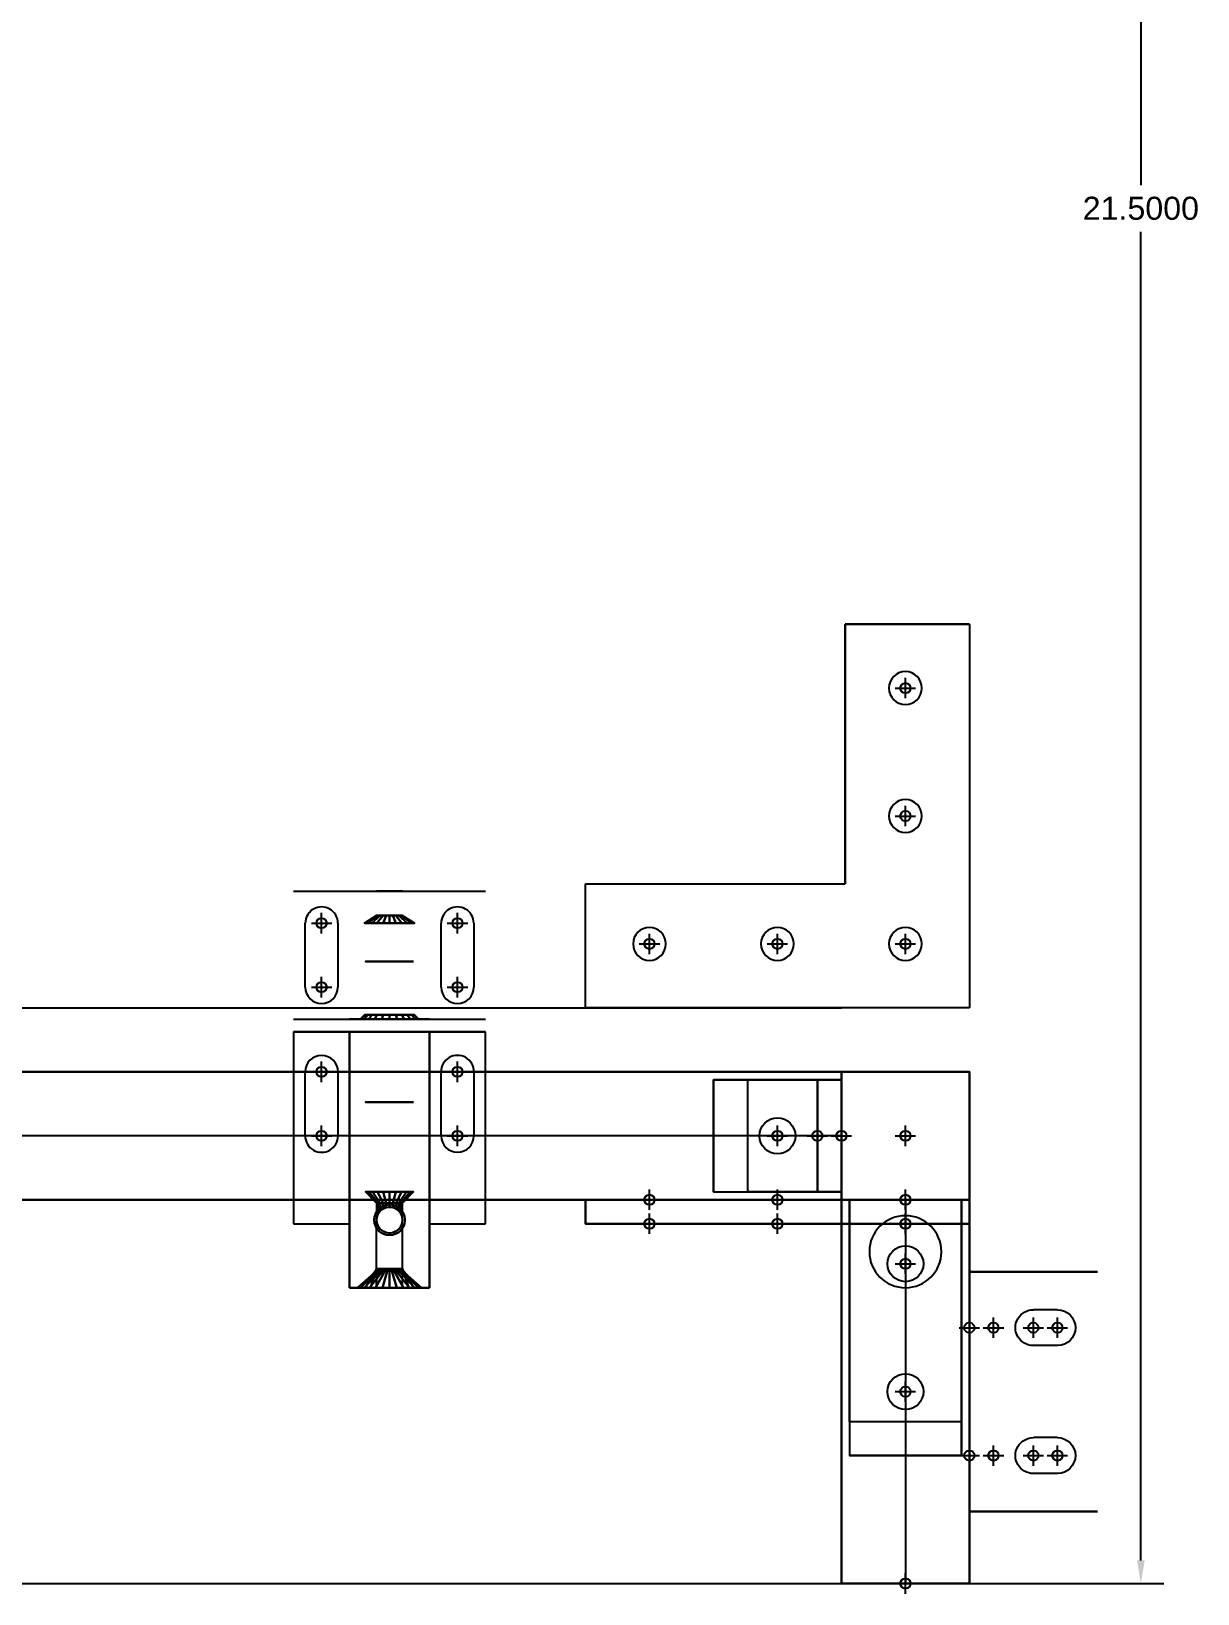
# Model space of a CAD drawing. Header units: inches. Extents: x 5.9 to 46.6, y -14.1 to 10.4.
# Drawn here: x 15.53 to 24.65, y -14.02 to -1.81 of the extents above; entities that cross this region are included whole.
import ezdxf

# ---------------------------------------------------------------- set-up
doc = ezdxf.new("R2010")
doc.units = ezdxf.units.IN
doc.header["$MEASUREMENT"] = 0
doc.header["$PDMODE"] = 34
doc.header["$PDSIZE"] = 0.08
for name, color, linetype in [('AQME Holes', 7, 'Continuous'), ('AQME Points', 7, 'Continuous'), ('AQME TSlots', 7, 'Continuous')]:
    doc.layers.add(name, color=color, linetype=linetype)
doc.styles.get("Standard").update_dxf_attribs({"font": 'ARIAL.TTF'})
doc.dimstyles.get("Standard").update_dxf_attribs({"dimtxt": 0.18, "dimasz": 0.18, "dimexe": 0.18, "dimexo": 0.0625, "dimgap": 0.09, "dimtad": 0, "dimtih": 1, "dimtoh": 1, "dimdec": 4, "dimzin": 0, "dimdsep": 46, "dimtxsty": 'Standard', "dimcen": 0.09, "dimadec": 0, "dimazin": 0, "dimtfac": 1, "dimtdec": 4, "dimtofl": 0, "dimtmove": 0, "dimatfit": 3, "dimfxl": 1, "dimtolj": 1, "dimtzin": 0, "dimarcsym": 0})

# ---------------------------------------------------------------- blocks, each defined once
blk = doc.blocks.new('AQME_1010_20120316145001', base_point=(0.5, 0.5))
for points in [[(0, 0), (1, 0), (1, 1), (0, 1)], [(1, 1), (0, 1), (0, 1, 12), (1, 1, 12)], [(0, 1), (0, 0), (0, 0, 12), (0, 1, 12)], [(0, 0, 12), (1, 0, 12), (1, 1, 12), (0, 1, 12)], [(1, 0), (1, 1), (1, 1, 12), (1, 0, 12)], [(0, 0), (1, 0), (1, 0, 12), (0, 0, 12)]]:
    blk.add_3dface(points)
at = {"layer": 'AQME Points', "color": 3}
blk.add_point((0.5, 0.5), dxfattribs=at)
at = {"layer": 'AQME Points', "color": 2}
blk.add_point((0.5, 0.5, 12), dxfattribs=at)
at = {"layer": 'AQME TSlots', "color": 1}
for p, q in [((0.5, 1), (0.5, 1, 12)), ((0, 0.5), (0, 0.5, 12)), ((1, 0.5), (1, 0.5, 12)), ((0.5, 0), (0.5, 0, 12))]:
    blk.add_line(p, q, dxfattribs=at)
blk = doc.blocks.new('AQME_4132_20120316152119')
at = {"color": 1}
blk.add_circle((0, 0.5), 0.1405, dxfattribs=at)
at = {"color": 1, "extrusion": (0, 1, 0)}
blk.add_circle((0, 0.5), 0.1405, dxfattribs=at)
at = {"color": 3}
for p in [(0, 0.5), (0, 0)]:
    blk.add_point(p, dxfattribs=at)
at = {"color": 2}
blk.add_point((0, 0.5, 0.188), dxfattribs=at)
at = {"color": 2, "extrusion": (0, 1, 0)}
blk.add_point((0, 0.188, 0.5), dxfattribs=at)
at = {"color": 3, "extrusion": (0, 1, 0)}
blk.add_point((0, 0, 0.5), dxfattribs=at)
for points in [[(0.4375, 0), (0.4375, 1), (-0.4375, 1), (-0.4375, 0)], [(0.4375, 1), (-0.4375, 1), (-0.4375, 1, 0.188), (0.4375, 1, 0.188)], [(0.4375, 0.188, 1), (0.4375, 1, 0.188), (-0.4375, 1, 0.188), (-0.4375, 0.188, 1)], [(0.4375, 0.188, 0.188), (0.4375, 0.734, 0.188), (-0.4375, 0.734, 0.188), (-0.4375, 0.188, 0.188)], [(0.4375, 0.188, 0.734), (0.4375, 0.734, 0.188), (-0.4375, 0.734, 0.188), (-0.4375, 0.188, 0.734)], [(0.4375, 0.188, 0.188), (-0.4375, 0.188, 0.188), (-0.4375, 0.188, 0.734), (0.4375, 0.188, 0.734)], [(-0.4375, 0, 1), (0.4375, 0, 1), (0.4375, 0.188, 1), (-0.4375, 0.188, 1)]]:
    blk.add_3dface(points)
for points, invisible_edges in [([(-0.4375, 1), (-0.4375, 0), (-0.4375, 0.188, 0.188), (-0.4375, 1, 0.188)], 6), ([(-0.4375, 0.188, 1), (-0.4375, 0.188, 0.734), (-0.4375, 0.734, 0.188), (-0.4375, 1, 0.188)], 5), ([(0.4375, 0), (0.4375, 1), (0.4375, 1, 0.188), (0.4375, 0.188, 0.188)], 12), ([(0.4375, 0.188, 1), (0.4375, 0.188, 0.734), (0.4375, 0.734, 0.188), (0.4375, 1, 0.188)], 5), ([(-0.4375, 0.188, 0.188), (-0.4375, 0), (-0.4375, 0, 1), (-0.4375, 0.188, 1)], 9), ([(0.4375, 0, 1), (0.4375, 0), (0.4375, 0.188, 0.188), (0.4375, 0.188, 1)], 6), ([(0.4375, 0), (-0.4375, 0), (-0.4375, 0, 1), (0.4375, 0, 1)], 8)]:
    blk.add_3dface(points, dxfattribs=dict(invisible_edges=invisible_edges))
blk = doc.blocks.new('AQME_4118_20120316152203')
at = {"color": 1}
for centre in [(0, 0), (1, 0), (2, 0)]:
    blk.add_circle(centre, 0.1285, dxfattribs=at)
at = {"color": 3}
for p in [(0, 0), (1, 0), (2, 0)]:
    blk.add_point(p, dxfattribs=at)
at = {"color": 2}
for p in [(0, 0, 0.1875), (1, 0, 0.1875), (2, 0, 0.1875)]:
    blk.add_point(p, dxfattribs=at)
for points in [[(2.5, 0.4375), (-0.5, 0.4375), (-0.5, 0.4375, 0.188), (2.5, 0.4375, 0.188)], [(-0.5, 0.4375), (-0.5, -0.4375), (-0.5, -0.4375, 0.188), (-0.5, 0.4375, 0.188)], [(2.5, -0.4375), (2.5, 0.4375), (2.5, 0.4375, 0.188), (2.5, -0.4375, 0.188)], [(-0.5, -0.4375), (2.5, -0.4375), (2.5, -0.4375, 0.188), (-0.5, -0.4375, 0.188)]]:
    blk.add_3dface(points)
at = {"invisible_edges": 14}
for points in [[(-0.5, 0.4375), (2.5, 0.4375), (1, -0.0005)], [(2.5, 0.4375, 0.188), (-0.5, 0.4375, 0.188), (1, -0.0005, 0.188)], [(-0.5, -0.4375), (-0.5, 0.4375), (1, -0.0005)], [(-0.5, 0.4375, 0.188), (-0.5, -0.4375, 0.188), (1, -0.0005, 0.188)], [(2.5, 0.4375), (2.5, -0.4375), (1, -0.0005)], [(2.5, -0.4375, 0.188), (2.5, 0.4375, 0.188), (1, -0.0005, 0.188)], [(2.5, -0.4375), (-0.5, -0.4375), (1, -0.0005)], [(-0.5, -0.4375, 0.188), (2.5, -0.4375, 0.188), (1, -0.0005, 0.188)]]:
    blk.add_3dface(points, dxfattribs=at)
blk = doc.blocks.new('AQME_4081_20120316160741')
for p, q in [((-0.5, 2.5), (-0.5, -0.5)), ((-0.5, 2.5), (0.47, 2.5)), ((0.47, 2.5), (0.47, 0.47)), ((2.5, 0.47), (0.47, 0.47)), ((2.5, -0.5), (2.5, 0.47)), ((-0.5, -0.5), (2.5, -0.5))]:
    blk.add_line(p, q)
at = {"color": 1}
for centre in [(0, 2), (0, 1), (0, 0), (1, 0), (2, 0)]:
    blk.add_circle(centre, 0.1285, dxfattribs=at)
at = {"color": 3}
for p in [(0, 2), (0, 1), (0, 0), (1, 0), (2, 0)]:
    blk.add_point(p, dxfattribs=at)
at = {"color": 2}
for p in [(0, 2, 0.188), (0, 1, 0.188), (0, 0, 0.188), (1, 0, 0.188), (2, 0, 0.188)]:
    blk.add_point(p, dxfattribs=at)
at = {"invisible_edges": 8}
for points in [[(0.47, 0.47), (0.47, 2.5), (-0.5, 2.5), (-0.5, -0.5)], [(0.47, 0.47, 0.188), (0.47, 2.5, 0.188), (-0.5, 2.5, 0.188), (-0.5, -0.5, 0.188)], [(-0.5, -0.5), (2.5, -0.5), (2.5, 0.47), (0.47, 0.47)], [(-0.5, -0.5, 0.188), (2.5, -0.5, 0.188), (2.5, 0.47, 0.188), (0.47, 0.47, 0.188)]]:
    blk.add_3dface(points, dxfattribs=at)
blk = doc.blocks.new('AQME_2053_20120316162508')
for p, q in [((0.812, 1.281), (-0.688, 1.281)), ((-0.688, 1.281, 0.187), (-0.688, 0.844, 0.187)), ((-0.688, 0.219, 0.187), (-0.688, -0.219, 0.187)), ((-0.688, -0.219), (0.812, -0.219))]:
    blk.add_line(p, q)
at = {"extrusion": (-1, 0, 0)}
for p, q in [((0.812, 1.281, 0.187), (0.812, 0.844, 0.187)), ((0.912, 1.281, 0.187), (0.912, 0.843, 0.187)), ((0.912, 1.281), (0.912, -0.219)), ((0.912, 1.281, 0.187), (0.912, 1.281)), ((0.912, 0.843, 0.313), (0.912, 0.843, 0.187)), ((0.812, 0.219, 0.187), (0.812, -0.219, 0.187)), ((0.912, 0.219, 0.313), (0.912, 0.219, 0.187)), ((0.912, 0.219, 0.187), (0.912, -0.219, 0.187)), ((0.912, -0.219, 0.187), (0.912, -0.219))]:
    blk.add_line(p, q, dxfattribs=at)
at = {"color": 1}
for p, q in [((0, 1.191), (0.5, 1.191)), ((1.162, 1.19), (1.662, 1.19)), ((0.5, 0.934), (0, 0.934)), ((1.662, 0.935), (1.162, 0.935)), ((-1.188, 0.632, 0.608), (-0.658, 0.632, 0.608)), ((-1.188, 0.429, 0.608), (-0.658, 0.429, 0.608)), ((0.5, 0.129), (0, 0.129)), ((1.162, 0.128), (1.662, 0.128)), ((0.5, -0.128), (0, -0.128)), ((1.662, -0.127), (1.162, -0.127))]:
    blk.add_line(p, q, dxfattribs=at)
at = {"color": 1, "extrusion": (-1, 0, 0)}
for p, q in [((-1.188, 0.632, 0.608), (-1.188, 0.632, 0.541)), ((-1.188, 0.429, 0.608), (-1.188, 0.429, 0.541))]:
    blk.add_line(p, q, dxfattribs=at)
for centre, radius in [((-0.658, 0.531, 0.745), 0.12), ((-0.658, 0.531, 0.608), 0.102)]:
    blk.add_circle(centre, radius)
for centre, radius in [((-0.531, 0.313, -0.262), 0.188), ((-0.531, 0.313, -1.662), 0.195), ((-0.531, 0.313, -1.912), 0.101)]:
    blk.add_circle(centre, radius, dxfattribs=at)
at = {"extrusion": (-1, 0, 0)}
blk.add_circle((-0.531, 0.313, -1.362), 0.188, dxfattribs=at)
at = {"color": 1}
for centre, radius, start, end in [((0, 1.062), 0.1285, 89.99999999999962, 270), ((0.5, 1.062), 0.1285, 270, 89.99999999999962), ((1.162, 1.062), 0.1275, 90.0000000000002, 269.9999999999994), ((1.662, 1.062), 0.1275, 269.9999999999994, 90.0000000000002), ((0, 0), 0.1285, 90.0000000000002, 270), ((0.5, 0), 0.1285, 270, 90.0000000000002), ((1.162, 0), 0.1275, 90.0000000000002, 269.9999999999994), ((1.662, 0), 0.1275, 269.9999999999994, 90.0000000000002)]:
    blk.add_arc(centre, radius, start, end, dxfattribs=at)
at = {"extrusion": (-1, 0, 0)}
for centre, radius, start in [((-0.531, 0.313, -0.812), 0.3125, 0), ((-0.531, 0.313, -0.912), 0.312, 359.9999999999997)]:
    blk.add_arc(centre, radius, start, 179.9999999999998, dxfattribs=at)
at = {"color": 1, "extrusion": (-1, 0, 0)}
blk.add_arc((-0.531, 0.313, 1.039), 0.1015, 179.9999999999998, 0, dxfattribs=at)
at = {"color": 2}
for p in [(0, 1.062, 0.187), (0.5, 1.062, 0.187), (1.162, 1.062, 0.187), (1.662, 1.062, 0.187), (0, 0, 0.187), (0.5, 0, 0.187), (1.162, 0, 0.187), (1.662, 0, 0.187)]:
    blk.add_point(p, dxfattribs=at)
at = {"color": 3}
for p in [(0, 1.062), (0.5, 1.062), (1.162, 1.062), (1.662, 1.062), (0, 0), (0.5, 0), (1.162, 0), (1.662, 0)]:
    blk.add_point(p, dxfattribs=at)
for points, invisible_edges in [([(-0.688, -0.219), (0.812, -0.219), (0.812, 1.281), (-0.688, 1.281)], 8), ([(0.812, 1.281, 0.187), (0.812, 1.281), (0.812, -0.219), (0.812, -0.219, 0.187)], 8), ([(0.912, 1.281, 0.187), (0.912, 1.281), (0.912, -0.219), (0.912, -0.219, 0.187)], 8), ([(1.912, 1.281, 0.187), (1.912, 1.281), (1.912, -0.219), (1.912, -0.219, 0.187)], 8), ([(-0.688, 0.219), (-1.188, 0.219), (-1.188, 0.844), (-0.688, 0.844)], 8), ([(-0.688, 0.844), (-1.188, 0.844), (-1.188, 0.844, 0.313), (-0.688, 0.844, 0.313)], 8), ([(-1.188, 0.844, 0.313), (-1.188, 0.833, 0.393), (-1.188, 0.791, 0.313), (-1.188, 0.844, 0.313)], 6), ([(-1.188, 0.844, 0.313), (-1.188, 0.844), (-1.188, 0.219), (-1.188, 0.219, 0.313)], 8), ([(-1.188, 0.833, 0.393), (-1.188, 0.802, 0.469), (-1.188, 0.739, 0.313), (-1.188, 0.791, 0.313)], 14), ([(-1.188, 0.802, 0.469), (-1.188, 0.752, 0.533), (-1.188, 0.687, 0.313), (-1.188, 0.739, 0.313)], 14), ([(-1.188, 0.752, 0.533), (-1.188, 0.687, 0.583), (-1.188, 0.635, 0.313), (-1.188, 0.687, 0.313)], 14), ([(-0.688, 0.844, 0.187), (0.812, 0.844, 0.187), (0.812, 0.844, 0.313), (-0.688, 0.844, 0.313)], 8), ([(0.812, 0.844, 0.313), (0.812, 0.833, 0.393), (0.812, 0.791, 0.187), (0.812, 0.844, 0.187)], 6), ([(0.812, 0.833, 0.393), (0.812, 0.802, 0.469), (0.812, 0.739, 0.187), (0.812, 0.791, 0.187)], 14), ([(0.812, 0.802, 0.469), (0.812, 0.752, 0.533), (0.812, 0.687, 0.187), (0.812, 0.739, 0.187)], 14), ([(0.812, 0.752, 0.533), (0.812, 0.687, 0.583), (0.812, 0.635, 0.187), (0.812, 0.687, 0.187)], 14), ([(0.912, 0.843, 0.313), (0.912, 0.832, 0.394), (0.912, 0.791, 0.187), (0.912, 0.843, 0.187)], 14), ([(0.912, 0.832, 0.394), (0.912, 0.801, 0.469), (0.912, 0.739, 0.187), (0.912, 0.791, 0.187)], 14), ([(0.912, 0.801, 0.469), (0.912, 0.752, 0.534), (0.912, 0.687, 0.187), (0.912, 0.739, 0.187)], 14), ([(0.912, 0.752, 0.534), (0.912, 0.687, 0.583), (0.912, 0.635, 0.187), (0.912, 0.687, 0.187)], 14), ([(1.912, 0.843, 0.313), (1.912, 0.832, 0.394), (1.912, 0.791, 0.187), (1.912, 0.843, 0.187)], 14), ([(1.912, 0.832, 0.394), (1.912, 0.801, 0.469), (1.912, 0.739, 0.187), (1.912, 0.791, 0.187)], 14), ([(1.912, 0.801, 0.469), (1.912, 0.752, 0.534), (1.912, 0.687, 0.187), (1.912, 0.739, 0.187)], 14), ([(1.912, 0.752, 0.534), (1.912, 0.687, 0.583), (1.912, 0.635, 0.187), (1.912, 0.687, 0.187)], 14), ([(-1.188, 0.687, 0.583), (-1.188, 0.612, 0.614), (-1.188, 0.583, 0.313), (-1.188, 0.635, 0.313)], 14), ([(-1.188, 0.612, 0.614), (-1.188, 0.531, 0.625), (-1.188, 0.531, 0.313), (-1.188, 0.583, 0.313)], 14), ([(-0.762, 0.591, 0.745), (-0.743, 0.616, 0.745), (-0.73, 0.603, 0.745), (-0.746, 0.582, 0.745)], 10), ([(-0.743, 0.616, 1.363), (-0.658, 0.531, 1.363), (-0.658, 0.531, 1.363), (-0.762, 0.591, 1.363)], 5), ([(-0.743, 0.616, 0.745), (-0.718, 0.635, 0.745), (-0.709, 0.619, 0.745), (-0.73, 0.603, 0.745)], 10), ([(-0.718, 0.635, 1.363), (-0.658, 0.531, 1.363), (-0.658, 0.531, 1.363), (-0.743, 0.616, 1.363)], 5), ([(-0.718, 0.635, 0.745), (-0.689, 0.647, 0.745), (-0.684, 0.629, 0.745), (-0.709, 0.619, 0.745)], 10), ([(-0.689, 0.647, 1.363), (-0.658, 0.531, 1.363), (-0.658, 0.531, 1.363), (-0.718, 0.635, 1.363)], 5), ([(-0.689, 0.647, 0.745), (-0.658, 0.651, 0.745), (-0.658, 0.632, 0.745), (-0.684, 0.629, 0.745)], 10), ([(-0.658, 0.651, 1.363), (-0.658, 0.531, 1.363), (-0.658, 0.531, 1.363), (-0.689, 0.647, 1.363)], 5), ([(-0.658, 0.651, 0.745), (-0.627, 0.647, 0.745), (-0.632, 0.629, 0.745), (-0.658, 0.632, 0.745)], 10), ([(-0.627, 0.647, 1.363), (-0.658, 0.531, 1.363), (-0.658, 0.531, 1.363), (-0.658, 0.651, 1.363)], 5), ([(-0.598, 0.635, 1.363), (-0.658, 0.531, 1.363), (-0.658, 0.531, 1.363), (-0.627, 0.647, 1.363)], 5), ([(-0.573, 0.616, 1.363), (-0.658, 0.531, 1.363), (-0.658, 0.531, 1.363), (-0.598, 0.635, 1.363)], 5), ([(-0.554, 0.591, 1.363), (-0.658, 0.531, 1.363), (-0.658, 0.531, 1.363), (-0.573, 0.616, 1.363)], 5), ([(-0.627, 0.647, 0.745), (-0.598, 0.635, 0.745), (-0.607, 0.619, 0.745), (-0.632, 0.629, 0.745)], 10), ([(-0.598, 0.635, 0.745), (-0.573, 0.616, 0.745), (-0.586, 0.603, 0.745), (-0.607, 0.619, 0.745)], 10), ([(-0.573, 0.616, 0.745), (-0.554, 0.591, 0.745), (-0.57, 0.582, 0.745), (-0.586, 0.603, 0.745)], 10), ([(0.812, 0.687, 0.583), (0.812, 0.612, 0.614), (0.812, 0.583, 0.187), (0.812, 0.635, 0.187)], 14), ([(0.812, 0.612, 0.614), (0.812, 0.531, 0.625), (0.812, 0.531, 0.187), (0.812, 0.583, 0.187)], 14), ([(0.912, 0.687, 0.583), (0.912, 0.612, 0.614), (0.912, 0.583, 0.187), (0.912, 0.635, 0.187)], 14), ([(0.912, 0.612, 0.614), (0.912, 0.531, 0.625), (0.912, 0.531, 0.187), (0.912, 0.583, 0.187)], 14), ([(1.362, 0.531, 0.313), (1.362, 0.719, 0.313), (1.362, 0.712, 0.361), (1.362, 0.531, 0.313)], 5), ([(1.362, 0.531, 0.313), (1.362, 0.712, 0.264), (1.362, 0.719, 0.313), (1.362, 0.531, 0.313)], 5), ([(1.362, 0.531, 0.313), (1.362, 0.712, 0.361), (1.362, 0.693, 0.406), (1.362, 0.531, 0.313)], 5), ([(1.362, 0.531, 0.313), (1.362, 0.693, 0.219), (1.362, 0.712, 0.264), (1.362, 0.531, 0.313)], 5), ([(1.362, 0.531, 0.313), (1.362, 0.693, 0.406), (1.362, 0.664, 0.445), (1.362, 0.531, 0.313)], 5), ([(1.362, 0.531, 0.313), (1.362, 0.664, 0.18), (1.362, 0.693, 0.219), (1.362, 0.531, 0.313)], 5), ([(1.362, 0.531, 0.313), (1.362, 0.664, 0.445), (1.362, 0.625, 0.475), (1.362, 0.531, 0.313)], 5), ([(1.362, 0.531, 0.313), (1.362, 0.625, 0.15), (1.362, 0.664, 0.18), (1.362, 0.531, 0.313)], 5), ([(1.362, 0.531, 0.313), (1.362, 0.625, 0.475), (1.362, 0.58, 0.494), (1.362, 0.531, 0.313)], 5), ([(1.362, 0.531, 0.313), (1.362, 0.58, 0.131), (1.362, 0.625, 0.15), (1.362, 0.531, 0.313)], 5), ([(1.912, 0.687, 0.583), (1.912, 0.612, 0.614), (1.912, 0.583, 0.187), (1.912, 0.635, 0.187)], 14), ([(1.912, 0.612, 0.614), (1.912, 0.531, 0.625), (1.912, 0.531, 0.187), (1.912, 0.583, 0.187)], 14), ([(-1.188, 0.531, 0.625), (-1.188, 0.45, 0.614), (-1.188, 0.479, 0.313), (-1.188, 0.531, 0.313)], 14), ([(-0.778, 0.531, 0.745), (-0.774, 0.562, 0.745), (-0.756, 0.557, 0.745), (-0.76, 0.531, 0.745)], 10), ([(-0.774, 0.562, 1.363), (-0.658, 0.531, 1.363), (-0.658, 0.531, 1.363), (-0.778, 0.531, 1.363)], 5), ([(-0.774, 0.5, 0.745), (-0.778, 0.531, 0.745), (-0.76, 0.531, 0.745), (-0.756, 0.505, 0.745)], 10), ([(-0.778, 0.531, 1.363), (-0.658, 0.531, 1.363), (-0.658, 0.531, 1.363), (-0.774, 0.5, 1.363)], 5), ([(-0.774, 0.562, 0.745), (-0.762, 0.591, 0.745), (-0.746, 0.582, 0.745), (-0.756, 0.557, 0.745)], 10), ([(-0.762, 0.591, 1.363), (-0.658, 0.531, 1.363), (-0.658, 0.531, 1.363), (-0.774, 0.562, 1.363)], 5), ([(-0.774, 0.5, 1.363), (-0.658, 0.531, 1.363), (-0.658, 0.531, 1.363), (-0.762, 0.471, 1.363)], 5), ([(-0.762, 0.471, 0.745), (-0.774, 0.5, 0.745), (-0.756, 0.505, 0.745), (-0.746, 0.48, 0.745)], 10), ([(-0.762, 0.471, 1.363), (-0.658, 0.531, 1.363), (-0.658, 0.531, 1.363), (-0.743, 0.446, 1.363)], 5), ([(-0.743, 0.446, 1.363), (-0.658, 0.531, 1.363), (-0.658, 0.531, 1.363), (-0.718, 0.427, 1.363)], 5), ([(-0.718, 0.427, 1.363), (-0.658, 0.531, 1.363), (-0.658, 0.531, 1.363), (-0.689, 0.415, 1.363)], 5), ([(-0.689, 0.415, 1.363), (-0.658, 0.531, 1.363), (-0.658, 0.531, 1.363), (-0.658, 0.411, 1.363)], 5), ([(-0.542, 0.562, 1.363), (-0.658, 0.531, 1.363), (-0.658, 0.531, 1.363), (-0.554, 0.591, 1.363)], 5), ([(-0.538, 0.531, 1.363), (-0.658, 0.531, 1.363), (-0.658, 0.531, 1.363), (-0.542, 0.562, 1.363)], 5), ([(-0.658, 0.411, 1.363), (-0.658, 0.531, 1.363), (-0.658, 0.531, 1.363), (-0.627, 0.415, 1.363)], 5), ([(-0.627, 0.415, 1.363), (-0.658, 0.531, 1.363), (-0.658, 0.531, 1.363), (-0.598, 0.427, 1.363)], 5), ([(-0.598, 0.427, 1.363), (-0.658, 0.531, 1.363), (-0.658, 0.531, 1.363), (-0.573, 0.446, 1.363)], 5), ([(-0.573, 0.446, 1.363), (-0.658, 0.531, 1.363), (-0.658, 0.531, 1.363), (-0.554, 0.471, 1.363)], 5), ([(-0.554, 0.471, 1.363), (-0.658, 0.531, 1.363), (-0.658, 0.531, 1.363), (-0.542, 0.5, 1.363)], 5), ([(-0.542, 0.5, 1.363), (-0.658, 0.531, 1.363), (-0.658, 0.531, 1.363), (-0.538, 0.531, 1.363)], 5), ([(-0.554, 0.591, 0.745), (-0.542, 0.562, 0.745), (-0.56, 0.557, 0.745), (-0.57, 0.582, 0.745)], 10), ([(-0.542, 0.5, 0.745), (-0.554, 0.471, 0.745), (-0.57, 0.48, 0.745), (-0.56, 0.505, 0.745)], 10), ([(-0.542, 0.562, 0.745), (-0.538, 0.531, 0.745), (-0.557, 0.531, 0.745), (-0.56, 0.557, 0.745)], 10), ([(-0.538, 0.531, 0.745), (-0.542, 0.5, 0.745), (-0.56, 0.505, 0.745), (-0.557, 0.531, 0.745)], 10), ([(0.812, 0.531, 0.625), (0.812, 0.45, 0.614), (0.812, 0.479, 0.187), (0.812, 0.531, 0.187)], 14), ([(0.912, 0.531, 0.625), (0.912, 0.45, 0.614), (0.912, 0.479, 0.187), (0.912, 0.531, 0.187)], 14), ([(1.362, 0.531, 0.313), (1.362, 0.58, 0.494), (1.362, 0.531, 0.5), (1.362, 0.531, 0.313)], 5), ([(1.362, 0.531, 0.313), (1.362, 0.531, 0.125), (1.362, 0.58, 0.131), (1.362, 0.531, 0.313)], 5), ([(1.362, 0.531, 0.313), (1.362, 0.531, 0.5), (1.362, 0.482, 0.494), (1.362, 0.531, 0.313)], 5), ([(1.362, 0.531, 0.313), (1.362, 0.482, 0.494), (1.362, 0.437, 0.475), (1.362, 0.531, 0.313)], 5), ([(1.362, 0.531, 0.313), (1.362, 0.437, 0.475), (1.362, 0.398, 0.445), (1.362, 0.531, 0.313)], 5), ([(1.362, 0.531, 0.313), (1.362, 0.398, 0.445), (1.362, 0.369, 0.406), (1.362, 0.531, 0.313)], 5), ([(1.362, 0.531, 0.313), (1.362, 0.369, 0.406), (1.362, 0.35, 0.361), (1.362, 0.531, 0.313)], 5), ([(1.362, 0.531, 0.313), (1.362, 0.35, 0.361), (1.362, 0.344, 0.313), (1.362, 0.531, 0.313)], 5), ([(1.362, 0.531, 0.313), (1.362, 0.344, 0.313), (1.362, 0.35, 0.264), (1.362, 0.531, 0.313)], 5), ([(1.362, 0.531, 0.313), (1.362, 0.35, 0.264), (1.362, 0.369, 0.219), (1.362, 0.531, 0.313)], 5), ([(1.362, 0.531, 0.313), (1.362, 0.369, 0.219), (1.362, 0.398, 0.18), (1.362, 0.531, 0.313)], 5), ([(1.362, 0.531, 0.313), (1.362, 0.398, 0.18), (1.362, 0.437, 0.15), (1.362, 0.531, 0.313)], 5), ([(1.362, 0.531, 0.313), (1.362, 0.437, 0.15), (1.362, 0.482, 0.131), (1.362, 0.531, 0.313)], 5), ([(1.362, 0.531, 0.313), (1.362, 0.482, 0.131), (1.362, 0.531, 0.125), (1.362, 0.531, 0.313)], 5), ([(1.912, 0.531, 0.625), (1.912, 0.45, 0.614), (1.912, 0.479, 0.187), (1.912, 0.531, 0.187)], 14), ([(-1.188, 0.45, 0.614), (-1.188, 0.375, 0.583), (-1.188, 0.427, 0.313), (-1.188, 0.479, 0.313)], 14), ([(-1.188, 0.375, 0.583), (-1.188, 0.31, 0.533), (-1.188, 0.375, 0.313), (-1.188, 0.427, 0.313)], 14), ([(-1.188, 0.31, 0.533), (-1.188, 0.26, 0.469), (-1.188, 0.323, 0.313), (-1.188, 0.375, 0.313)], 14), ([(-0.743, 0.446, 0.745), (-0.762, 0.471, 0.745), (-0.746, 0.48, 0.745), (-0.73, 0.459, 0.745)], 10), ([(-0.718, 0.427, 0.745), (-0.743, 0.446, 0.745), (-0.73, 0.459, 0.745), (-0.709, 0.443, 0.745)], 10), ([(-0.689, 0.415, 0.745), (-0.718, 0.427, 0.745), (-0.709, 0.443, 0.745), (-0.684, 0.433, 0.745)], 10), ([(-0.658, 0.411, 0.745), (-0.689, 0.415, 0.745), (-0.684, 0.433, 0.745), (-0.658, 0.429, 0.745)], 10), ([(-0.627, 0.415, 0.745), (-0.658, 0.411, 0.745), (-0.658, 0.429, 0.745), (-0.632, 0.433, 0.745)], 10), ([(-0.598, 0.427, 0.745), (-0.627, 0.415, 0.745), (-0.632, 0.433, 0.745), (-0.607, 0.443, 0.745)], 10), ([(-0.573, 0.446, 0.745), (-0.598, 0.427, 0.745), (-0.607, 0.443, 0.745), (-0.586, 0.459, 0.745)], 10), ([(-0.554, 0.471, 0.745), (-0.573, 0.446, 0.745), (-0.586, 0.459, 0.745), (-0.57, 0.48, 0.745)], 10), ([(0.812, 0.45, 0.614), (0.812, 0.375, 0.583), (0.812, 0.427, 0.187), (0.812, 0.479, 0.187)], 14), ([(0.812, 0.375, 0.583), (0.812, 0.31, 0.533), (0.812, 0.375, 0.187), (0.812, 0.427, 0.187)], 14), ([(0.812, 0.31, 0.533), (0.812, 0.26, 0.469), (0.812, 0.323, 0.187), (0.812, 0.375, 0.187)], 14), ([(0.912, 0.45, 0.614), (0.912, 0.375, 0.583), (0.912, 0.427, 0.187), (0.912, 0.479, 0.187)], 14), ([(0.912, 0.375, 0.583), (0.912, 0.31, 0.534), (0.912, 0.375, 0.187), (0.912, 0.427, 0.187)], 14), ([(0.912, 0.31, 0.534), (0.912, 0.261, 0.469), (0.912, 0.323, 0.187), (0.912, 0.375, 0.187)], 14), ([(1.912, 0.45, 0.614), (1.912, 0.375, 0.583), (1.912, 0.427, 0.187), (1.912, 0.479, 0.187)], 14), ([(1.912, 0.375, 0.583), (1.912, 0.31, 0.534), (1.912, 0.375, 0.187), (1.912, 0.427, 0.187)], 14), ([(1.912, 0.31, 0.534), (1.912, 0.261, 0.469), (1.912, 0.323, 0.187), (1.912, 0.375, 0.187)], 14), ([(-1.188, 0.26, 0.469), (-1.188, 0.229, 0.393), (-1.188, 0.271, 0.313), (-1.188, 0.323, 0.313)], 14), ([(-1.188, 0.229, 0.393), (-1.188, 0.219, 0.313), (-1.188, 0.219, 0.313), (-1.188, 0.271, 0.313)], 12), ([(0.812, 0.26, 0.469), (0.812, 0.229, 0.393), (0.812, 0.271, 0.187), (0.812, 0.323, 0.187)], 14), ([(0.812, 0.229, 0.393), (0.812, 0.219, 0.313), (0.812, 0.219, 0.187), (0.812, 0.271, 0.187)], 12), ([(0.912, 0.261, 0.469), (0.912, 0.23, 0.394), (0.912, 0.271, 0.187), (0.912, 0.323, 0.187)], 14), ([(0.912, 0.23, 0.394), (0.912, 0.219, 0.313), (0.912, 0.219, 0.187), (0.912, 0.271, 0.187)], 14), ([(1.912, 0.261, 0.469), (1.912, 0.23, 0.394), (1.912, 0.271, 0.187), (1.912, 0.323, 0.187)], 14), ([(1.912, 0.23, 0.394), (1.912, 0.219, 0.313), (1.912, 0.219, 0.187), (1.912, 0.271, 0.187)], 14), ([(-0.688, 0.219), (-1.188, 0.219), (-1.188, 0.219, 0.313), (-0.688, 0.219, 0.313)], 8), ([(-0.688, 0.219, 0.187), (0.812, 0.219, 0.187), (0.812, 0.219, 0.313), (-0.688, 0.219, 0.313)], 8)]:
    blk.add_3dface(points, dxfattribs=dict(invisible_edges=invisible_edges))
at = {"color": 1}
for points in [[(-1.039, 0.603, 0.241), (-1.039, 0.612, 0.251), (-1.188, 0.781, 0.317), (-1.188, 0.776, 0.261)], [(-1.039, 0.612, 0.251), (-1.039, 0.619, 0.262), (-1.188, 0.774, 0.373), (-1.188, 0.781, 0.317)], [(-1.039, 0.593, 0.232), (-1.039, 0.603, 0.241), (-1.188, 0.776, 0.261), (-1.188, 0.758, 0.207)], [(-1.039, 0.619, 0.262), (-1.039, 0.625, 0.274), (-1.188, 0.754, 0.426), (-1.188, 0.774, 0.373)], [(-1.039, 0.582, 0.225), (-1.039, 0.593, 0.232), (-1.188, 0.758, 0.207), (-1.188, 0.728, 0.159)], [(-1.039, 0.625, 0.274), (-1.039, 0.629, 0.286), (-1.188, 0.722, 0.473), (-1.188, 0.754, 0.426)], [(0.947, 0.726, 0.313), (0.947, 0.719, 0.263), (0.912, 0.753, 0.253), (0.912, 0.761, 0.313)], [(0.947, 0.719, 0.363), (0.947, 0.726, 0.313), (0.912, 0.761, 0.313), (0.912, 0.753, 0.373)], [(0.947, 0.719, 0.263), (0.947, 0.7, 0.216), (0.912, 0.73, 0.198), (0.912, 0.753, 0.253)], [(0.947, 0.7, 0.411), (0.947, 0.719, 0.363), (0.912, 0.753, 0.373), (0.912, 0.73, 0.428)], [(-1.039, 0.57, 0.219), (-1.039, 0.582, 0.225), (-1.188, 0.728, 0.159), (-1.188, 0.688, 0.118)], [(-1.039, 0.629, 0.286), (-1.039, 0.632, 0.299), (-1.188, 0.681, 0.512), (-1.188, 0.722, 0.473)], [(-1.039, 0.557, 0.214), (-1.039, 0.57, 0.219), (-1.188, 0.688, 0.118), (-1.188, 0.641, 0.088)], [(-1.039, 0.632, 0.299), (-1.039, 0.633, 0.313), (-1.188, 0.632, 0.541), (-1.188, 0.681, 0.512)], [(-1.039, 0.544, 0.212), (-1.039, 0.557, 0.214), (-1.188, 0.641, 0.088), (-1.188, 0.587, 0.069)], [(-0.658, 0.632, 0.313), (-0.635, 0.63, 0.335), (-0.526, 0.629, 0.339), (-0.526, 0.633, 0.313)], [(-0.658, 0.632, 0.608), (-0.632, 0.629, 0.609), (-0.635, 0.63, 0.335), (-0.658, 0.632, 0.313)], [(-0.632, 0.629, 0.609), (-0.607, 0.619, 0.612), (-0.613, 0.622, 0.357), (-0.635, 0.63, 0.335)], [(-0.635, 0.63, 0.335), (-0.613, 0.622, 0.357), (-0.526, 0.619, 0.363), (-0.526, 0.629, 0.339)], [(-0.607, 0.619, 0.612), (-0.586, 0.603, 0.617), (-0.592, 0.608, 0.378), (-0.613, 0.622, 0.357)], [(-0.613, 0.622, 0.357), (-0.592, 0.608, 0.378), (-0.526, 0.603, 0.384), (-0.526, 0.619, 0.363)], [(-0.438, 0.712, 0.361), (-0.438, 0.719, 0.313), (-0.526, 0.632, 0.313), (-0.526, 0.629, 0.339)], [(-0.438, 0.719, 0.313), (-0.438, 0.712, 0.264), (-0.526, 0.629, 0.286), (-0.526, 0.632, 0.313)], [(-0.438, 0.693, 0.406), (-0.438, 0.712, 0.361), (-0.526, 0.629, 0.339), (-0.526, 0.619, 0.363)], [(-0.438, 0.712, 0.264), (-0.438, 0.693, 0.219), (-0.526, 0.619, 0.262), (-0.526, 0.629, 0.286)], [(-0.438, 0.664, 0.445), (-0.438, 0.693, 0.406), (-0.526, 0.619, 0.363), (-0.526, 0.603, 0.384)], [(-0.438, 0.693, 0.219), (-0.438, 0.664, 0.18), (-0.526, 0.603, 0.241), (-0.526, 0.619, 0.262)], [(-0.438, 0.625, 0.475), (-0.438, 0.664, 0.445), (-0.526, 0.603, 0.384), (-0.526, 0.582, 0.4)], [(-0.438, 0.664, 0.18), (-0.438, 0.625, 0.15), (-0.526, 0.582, 0.225), (-0.526, 0.603, 0.241)], [(-0.438, 0.58, 0.494), (-0.438, 0.625, 0.475), (-0.526, 0.582, 0.4), (-0.526, 0.557, 0.411)], [(-0.438, 0.625, 0.15), (-0.438, 0.58, 0.131), (-0.526, 0.557, 0.214), (-0.526, 0.582, 0.225)], [(0.947, 0.7, 0.216), (0.947, 0.669, 0.175), (0.912, 0.694, 0.15), (0.912, 0.73, 0.198)], [(0.947, 0.669, 0.451), (0.947, 0.7, 0.411), (0.912, 0.73, 0.428), (0.912, 0.694, 0.476)], [(0.947, 0.669, 0.175), (0.947, 0.629, 0.144), (0.912, 0.646, 0.114), (0.912, 0.694, 0.15)], [(0.947, 0.629, 0.482), (0.947, 0.669, 0.451), (0.912, 0.694, 0.476), (0.912, 0.646, 0.512)], [(0.947, 0.629, 0.144), (0.947, 0.581, 0.125), (0.912, 0.591, 0.091), (0.912, 0.646, 0.114)], [(0.947, 0.581, 0.501), (0.947, 0.629, 0.482), (0.912, 0.646, 0.512), (0.912, 0.591, 0.535)], [(1.723, 0.632, 0.313), (1.723, 0.628, 0.287), (1.662, 0.719, 0.263), (1.662, 0.726, 0.313)], [(1.723, 0.628, 0.339), (1.723, 0.632, 0.313), (1.662, 0.726, 0.313), (1.662, 0.719, 0.363)], [(1.723, 0.628, 0.287), (1.723, 0.618, 0.263), (1.662, 0.7, 0.216), (1.662, 0.719, 0.263)], [(1.723, 0.618, 0.363), (1.723, 0.628, 0.339), (1.662, 0.719, 0.363), (1.662, 0.7, 0.411)], [(1.723, 0.618, 0.263), (1.723, 0.602, 0.242), (1.662, 0.669, 0.175), (1.662, 0.7, 0.216)], [(1.723, 0.602, 0.384), (1.723, 0.618, 0.363), (1.662, 0.7, 0.411), (1.662, 0.669, 0.451)], [(1.723, 0.602, 0.242), (1.723, 0.581, 0.226), (1.662, 0.629, 0.144), (1.662, 0.669, 0.175)], [(1.723, 0.581, 0.4), (1.723, 0.602, 0.384), (1.662, 0.669, 0.451), (1.662, 0.629, 0.482)], [(1.723, 0.581, 0.226), (1.723, 0.557, 0.216), (1.662, 0.581, 0.125), (1.662, 0.629, 0.144)], [(1.723, 0.557, 0.41), (1.723, 0.581, 0.4), (1.662, 0.629, 0.482), (1.662, 0.581, 0.501)], [(-1.039, 0.531, 0.211), (-1.039, 0.544, 0.212), (-1.188, 0.587, 0.069), (-1.188, 0.531, 0.063)], [(-1.039, 0.518, 0.212), (-1.039, 0.531, 0.211), (-1.188, 0.531, 0.063), (-1.188, 0.475, 0.069)], [(-1.039, 0.505, 0.214), (-1.039, 0.518, 0.212), (-1.188, 0.475, 0.069), (-1.188, 0.421, 0.088)], [(-1.039, 0.492, 0.219), (-1.039, 0.505, 0.214), (-1.188, 0.421, 0.088), (-1.188, 0.374, 0.118)], [(-1.039, 0.48, 0.225), (-1.039, 0.492, 0.219), (-1.188, 0.374, 0.118), (-1.188, 0.334, 0.159)], [(-0.586, 0.603, 0.617), (-0.57, 0.582, 0.621), (-0.574, 0.589, 0.396), (-0.592, 0.608, 0.378)], [(-0.592, 0.608, 0.378), (-0.574, 0.589, 0.396), (-0.526, 0.582, 0.4), (-0.526, 0.603, 0.384)], [(-0.57, 0.582, 0.621), (-0.56, 0.557, 0.624), (-0.561, 0.562, 0.409), (-0.574, 0.589, 0.396)], [(-0.574, 0.589, 0.396), (-0.561, 0.562, 0.409), (-0.526, 0.557, 0.411), (-0.526, 0.582, 0.4)], [(-0.57, 0.48, 0.621), (-0.56, 0.505, 0.624), (-0.561, 0.5, 0.409), (-0.574, 0.473, 0.396)], [(-0.561, 0.5, 0.409), (-0.574, 0.473, 0.396), (-0.526, 0.48, 0.4), (-0.526, 0.505, 0.411)], [(-0.56, 0.557, 0.624), (-0.557, 0.531, 0.625), (-0.557, 0.531, 0.414), (-0.561, 0.562, 0.409)], [(-0.561, 0.562, 0.409), (-0.557, 0.531, 0.414), (-0.526, 0.531, 0.414), (-0.526, 0.557, 0.411)], [(-0.56, 0.505, 0.624), (-0.557, 0.531, 0.625), (-0.557, 0.531, 0.414), (-0.561, 0.5, 0.409)], [(-0.557, 0.531, 0.414), (-0.561, 0.5, 0.409), (-0.526, 0.505, 0.411), (-0.526, 0.531, 0.414)], [(-0.438, 0.531, 0.5), (-0.438, 0.58, 0.494), (-0.526, 0.557, 0.411), (-0.526, 0.531, 0.414)], [(-0.438, 0.58, 0.131), (-0.438, 0.531, 0.125), (-0.526, 0.531, 0.211), (-0.526, 0.557, 0.214)], [(-0.438, 0.482, 0.494), (-0.438, 0.531, 0.5), (-0.526, 0.531, 0.414), (-0.526, 0.505, 0.411)], [(-0.438, 0.531, 0.125), (-0.438, 0.482, 0.131), (-0.526, 0.505, 0.214), (-0.526, 0.531, 0.211)], [(-0.438, 0.437, 0.475), (-0.438, 0.482, 0.494), (-0.526, 0.505, 0.411), (-0.526, 0.48, 0.4)], [(-0.438, 0.482, 0.131), (-0.438, 0.437, 0.15), (-0.526, 0.48, 0.225), (-0.526, 0.505, 0.214)], [(0.947, 0.581, 0.125), (0.947, 0.531, 0.118), (0.912, 0.531, 0.083), (0.912, 0.591, 0.091)], [(0.947, 0.531, 0.508), (0.947, 0.581, 0.501), (0.912, 0.591, 0.535), (0.912, 0.531, 0.543)], [(0.947, 0.531, 0.118), (0.947, 0.481, 0.125), (0.912, 0.471, 0.091), (0.912, 0.531, 0.083)], [(0.947, 0.481, 0.501), (0.947, 0.531, 0.508), (0.912, 0.531, 0.543), (0.912, 0.471, 0.535)], [(1.723, 0.557, 0.216), (1.723, 0.531, 0.213), (1.662, 0.531, 0.118), (1.662, 0.581, 0.125)], [(1.723, 0.531, 0.414), (1.723, 0.557, 0.41), (1.662, 0.581, 0.501), (1.662, 0.531, 0.508)], [(1.723, 0.531, 0.213), (1.723, 0.505, 0.216), (1.662, 0.481, 0.125), (1.662, 0.531, 0.118)], [(1.723, 0.505, 0.41), (1.723, 0.531, 0.414), (1.662, 0.531, 0.508), (1.662, 0.481, 0.501)], [(1.723, 0.505, 0.216), (1.723, 0.481, 0.226), (1.662, 0.434, 0.144), (1.662, 0.481, 0.125)], [(1.723, 0.481, 0.4), (1.723, 0.505, 0.41), (1.662, 0.481, 0.501), (1.662, 0.434, 0.482)], [(-1.039, 0.469, 0.232), (-1.039, 0.48, 0.225), (-1.188, 0.334, 0.159), (-1.188, 0.304, 0.207)], [(-1.039, 0.459, 0.241), (-1.039, 0.469, 0.232), (-1.188, 0.304, 0.207), (-1.188, 0.286, 0.261)], [(-1.039, 0.45, 0.251), (-1.039, 0.459, 0.241), (-1.188, 0.286, 0.261), (-1.188, 0.281, 0.317)], [(-1.039, 0.443, 0.262), (-1.039, 0.45, 0.251), (-1.188, 0.281, 0.317), (-1.188, 0.288, 0.373)], [(-1.039, 0.437, 0.274), (-1.039, 0.443, 0.262), (-1.188, 0.288, 0.373), (-1.188, 0.308, 0.426)], [(-1.039, 0.433, 0.286), (-1.039, 0.437, 0.274), (-1.188, 0.308, 0.426), (-1.188, 0.34, 0.473)], [(-1.039, 0.43, 0.299), (-1.039, 0.433, 0.286), (-1.188, 0.34, 0.473), (-1.188, 0.381, 0.512)], [(-1.039, 0.43, 0.313), (-1.039, 0.43, 0.299), (-1.188, 0.381, 0.512), (-1.188, 0.43, 0.541)], [(-0.658, 0.43, 0.608), (-0.632, 0.433, 0.609), (-0.635, 0.432, 0.335), (-0.658, 0.429, 0.313)], [(-0.635, 0.432, 0.335), (-0.658, 0.429, 0.313), (-0.526, 0.429, 0.313), (-0.526, 0.433, 0.339)], [(-0.632, 0.433, 0.609), (-0.607, 0.443, 0.612), (-0.613, 0.44, 0.357), (-0.635, 0.432, 0.335)], [(-0.613, 0.44, 0.357), (-0.635, 0.432, 0.335), (-0.526, 0.433, 0.339), (-0.526, 0.443, 0.363)], [(-0.607, 0.443, 0.612), (-0.586, 0.459, 0.617), (-0.592, 0.454, 0.378), (-0.613, 0.44, 0.357)], [(-0.592, 0.454, 0.378), (-0.613, 0.44, 0.357), (-0.526, 0.443, 0.363), (-0.526, 0.459, 0.384)], [(-0.586, 0.459, 0.617), (-0.57, 0.48, 0.621), (-0.574, 0.473, 0.396), (-0.592, 0.454, 0.378)], [(-0.574, 0.473, 0.396), (-0.592, 0.454, 0.378), (-0.526, 0.459, 0.384), (-0.526, 0.48, 0.4)], [(-0.438, 0.398, 0.445), (-0.438, 0.437, 0.475), (-0.526, 0.48, 0.4), (-0.526, 0.459, 0.384)], [(-0.438, 0.437, 0.15), (-0.438, 0.398, 0.18), (-0.526, 0.459, 0.241), (-0.526, 0.48, 0.225)], [(-0.438, 0.369, 0.406), (-0.438, 0.398, 0.445), (-0.526, 0.459, 0.384), (-0.526, 0.443, 0.363)], [(-0.438, 0.398, 0.18), (-0.438, 0.369, 0.219), (-0.526, 0.443, 0.262), (-0.526, 0.459, 0.241)], [(-0.438, 0.35, 0.361), (-0.438, 0.369, 0.406), (-0.526, 0.443, 0.363), (-0.526, 0.433, 0.339)], [(-0.438, 0.369, 0.219), (-0.438, 0.35, 0.264), (-0.526, 0.433, 0.286), (-0.526, 0.443, 0.262)], [(-0.438, 0.344, 0.313), (-0.438, 0.35, 0.361), (-0.526, 0.433, 0.339), (-0.526, 0.429, 0.313)], [(-0.438, 0.35, 0.264), (-0.438, 0.344, 0.313), (-0.526, 0.429, 0.313), (-0.526, 0.433, 0.286)], [(0.947, 0.481, 0.125), (0.947, 0.434, 0.144), (0.912, 0.416, 0.114), (0.912, 0.471, 0.091)], [(0.947, 0.434, 0.482), (0.947, 0.481, 0.501), (0.912, 0.471, 0.535), (0.912, 0.416, 0.512)], [(0.947, 0.434, 0.144), (0.947, 0.393, 0.175), (0.912, 0.368, 0.15), (0.912, 0.416, 0.114)], [(0.947, 0.393, 0.451), (0.947, 0.434, 0.482), (0.912, 0.416, 0.512), (0.912, 0.368, 0.476)], [(0.947, 0.393, 0.175), (0.947, 0.362, 0.216), (0.912, 0.332, 0.198), (0.912, 0.368, 0.15)], [(0.947, 0.362, 0.411), (0.947, 0.393, 0.451), (0.912, 0.368, 0.476), (0.912, 0.332, 0.428)], [(1.723, 0.481, 0.226), (1.723, 0.46, 0.242), (1.662, 0.393, 0.175), (1.662, 0.434, 0.144)], [(1.723, 0.46, 0.384), (1.723, 0.481, 0.4), (1.662, 0.434, 0.482), (1.662, 0.393, 0.451)], [(1.723, 0.46, 0.242), (1.723, 0.444, 0.263), (1.662, 0.362, 0.216), (1.662, 0.393, 0.175)], [(1.723, 0.444, 0.363), (1.723, 0.46, 0.384), (1.662, 0.393, 0.451), (1.662, 0.362, 0.411)], [(1.723, 0.444, 0.263), (1.723, 0.434, 0.287), (1.662, 0.343, 0.263), (1.662, 0.362, 0.216)], [(1.723, 0.434, 0.339), (1.723, 0.444, 0.363), (1.662, 0.362, 0.411), (1.662, 0.343, 0.363)], [(1.723, 0.434, 0.287), (1.723, 0.431, 0.313), (1.662, 0.336, 0.313), (1.662, 0.343, 0.263)], [(1.723, 0.431, 0.313), (1.723, 0.434, 0.339), (1.662, 0.343, 0.363), (1.662, 0.336, 0.313)], [(0.947, 0.362, 0.216), (0.947, 0.343, 0.263), (0.912, 0.309, 0.253), (0.912, 0.332, 0.198)], [(0.947, 0.343, 0.363), (0.947, 0.362, 0.411), (0.912, 0.332, 0.428), (0.912, 0.309, 0.373)], [(0.947, 0.343, 0.263), (0.947, 0.336, 0.313), (0.912, 0.301, 0.313), (0.912, 0.309, 0.253)], [(0.947, 0.336, 0.313), (0.947, 0.343, 0.363), (0.912, 0.309, 0.373), (0.912, 0.301, 0.313)]]:
    blk.add_3dface(points, dxfattribs=at)
blk = doc.blocks.new('*D94')
at = {"color": 0, "lineweight": -2}
for p, q in [((23.86490858089935, 7.556319052694185), (24.38480285444892, 7.556319052694185)), ((24.20480285444892, 7.376319052694186), (24.20480285444892, -3.011777809515914)), ((24.20480285444892, -13.76368094730582), (24.20480285444892, -3.375584085095723)), ((9.92740858089934, -13.94368094730582), (24.38480285444892, -13.94368094730582))]:
    blk.add_line(p, q, dxfattribs=at)
at = {"color": 0}
for points in [[(24.17480285444892, 7.376319052694186), (24.23480285444892, 7.376319052694186), (24.20480285444892, 7.556319052694185)], [(24.17480285444892, -13.76368094730582), (24.23480285444892, -13.76368094730582), (24.20480285444892, -13.94368094730582)]]:
    blk.add_solid(points, dxfattribs=at)
at = {"layer": 'Defpoints', "color": 0}
for p in [(23.80240858089935, 7.556319052694185, -0.8120000000000722), (9.86490858089934, -13.94368094730582), (24.20480285444892, -13.94368094730582)]:
    blk.add_point(p, dxfattribs=at)
at = {"color": 0, "insert": (24.20480285444892, -3.193680947305814), "char_height": 0.18, "attachment_point": 5}
blk.add_mtext('\\A1;21.5000', dxfattribs=at)
blk = doc.blocks.new('AQME_4136_20120615091104')
at = {"color": 1}
for centre in [(0, 1.5), (0, 0.5)]:
    blk.add_circle(centre, 0.1405, dxfattribs=at)
at = {"color": 1, "extrusion": (0, 1, 0)}
for centre in [(0, 0.5), (0, 1.5)]:
    blk.add_circle(centre, 0.1405, dxfattribs=at)
at = {"color": 3}
for p in [(0, 1.5), (0, 0.5), (0, 0)]:
    blk.add_point(p, dxfattribs=at)
at = {"color": 2}
for p in [(0, 1.5, 0.188), (0, 0.5, 0.188)]:
    blk.add_point(p, dxfattribs=at)
at = {"color": 2, "extrusion": (0, 1, 0)}
for p in [(0, 0.188, 0.5), (0, 0.188, 1.5)]:
    blk.add_point(p, dxfattribs=at)
at = {"color": 3, "extrusion": (0, 1, 0)}
for p in [(0, 0, 0.5), (0, 0, 1.5)]:
    blk.add_point(p, dxfattribs=at)
for points in [[(0.4375, 0), (0.4375, 2), (-0.4375, 2), (-0.4375, 0)], [(0.4375, 2), (-0.4375, 2), (-0.4375, 2, 0.188), (0.4375, 2, 0.188)], [(0.4375, 0.188, 2), (0.4375, 2, 0.188), (-0.4375, 2, 0.188), (-0.4375, 0.188, 2)], [(0.4375, 0.188, 0.188), (0.4375, 1.734, 0.188), (-0.4375, 1.734, 0.188), (-0.4375, 0.188, 0.188)], [(0.4375, 0.188, 1.734), (0.4375, 1.734, 0.188), (-0.4375, 1.734, 0.188), (-0.4375, 0.188, 1.734)], [(0.4375, 0.188, 0.188), (-0.4375, 0.188, 0.188), (-0.4375, 0.188, 1.734), (0.4375, 0.188, 1.734)], [(-0.4375, 0, 2), (0.4375, 0, 2), (0.4375, 0.188, 2), (-0.4375, 0.188, 2)]]:
    blk.add_3dface(points)
for points, invisible_edges in [([(-0.4375, 2), (-0.4375, 0), (-0.4375, 0.188, 0.188), (-0.4375, 2, 0.188)], 6), ([(-0.4375, 0.188, 2), (-0.4375, 0.188, 1.734), (-0.4375, 1.734, 0.188), (-0.4375, 2, 0.188)], 5), ([(0.4375, 0), (0.4375, 2), (0.4375, 2, 0.188), (0.4375, 0.188, 0.188)], 12), ([(0.4375, 0.188, 2), (0.4375, 0.188, 1.734), (0.4375, 1.734, 0.188), (0.4375, 2, 0.188)], 5), ([(-0.4375, 0.188, 0.188), (-0.4375, 0), (-0.4375, 0, 2), (-0.4375, 0.188, 2)], 9), ([(0.4375, 0, 2), (0.4375, 0), (0.4375, 0.188, 0.188), (0.4375, 0.188, 2)], 6), ([(0.4375, 0), (-0.4375, 0), (-0.4375, 0, 2), (0.4375, 0, 2)], 8)]:
    blk.add_3dface(points, dxfattribs=dict(invisible_edges=invisible_edges))
blk = doc.blocks.new('AQME_7042_20120615091858')
at = {"layer": 'AQME Holes', "color": 4}
blk.add_circle((0, 0), 0.2815, dxfattribs=at)
blk = doc.blocks.new('AQME_1010_20120615091900', base_point=(0.5, 0.5))
for points in [[(0, 0), (1, 0), (1, 1), (0, 1)], [(1, 1), (0, 1), (0, 1, 3), (1, 1, 3)], [(0, 1), (0, 0), (0, 0, 3), (0, 1, 3)], [(0, 0, 3), (1, 0, 3), (1, 1, 3), (0, 1, 3)], [(1, 0), (1, 1), (1, 1, 3), (1, 0, 3)], [(0, 0), (1, 0), (1, 0, 3), (0, 0, 3)]]:
    blk.add_3dface(points)
at = {"layer": 'AQME Points', "color": 3}
blk.add_point((0.5, 0.5), dxfattribs=at)
at = {"layer": 'AQME Points', "color": 2}
blk.add_point((0.5, 0.5, 3), dxfattribs=at)
at = {"layer": 'AQME TSlots', "color": 1}
for p, q in [((0.5, 1), (0.5, 1, 3)), ((0, 0.5), (0, 0.5, 3)), ((1, 0.5), (1, 0.5, 3)), ((0.5, 0), (0.5, 0, 3))]:
    blk.add_line(p, q, dxfattribs=at)
at = {"extrusion": (0, -1, 0)}
blk.add_blockref('AQME_7042_20120615091858', (0.5, 0.406), dxfattribs=at)
blk = doc.blocks.new('AQME_4260_20120615111446')
at = {"color": 1, "extrusion": (0, -1, 0)}
for p, q in [((-0.1405, 0.5, 0.688), (-0.1405, 0.5, 0.5)), ((0.1405, 0.5, 0.688), (0.1405, 0.5, 0.5)), ((0.8595, 0.5, 0.688), (0.8595, 0.5, 0.5)), ((1.1405, 0.5, 0.688), (1.1405, 0.5, 0.5))]:
    blk.add_line(p, q, dxfattribs=at)
at = {"extrusion": (-1, 0, 0)}
for p, q in [((1.4375, 0.5, 1), (1.4375, 0.312, 1)), ((1.4375, 0.5, 1), (1.4375, 0.5)), ((1.4375, -0.5), (1.4375, 0.5)), ((1.4375, 0.312, 1), (1.4375, 0.312, 0.188)), ((1.4375, -0.5, 0.188), (1.4375, 0.312, 0.188)), ((1.4375, -0.5), (1.4375, -0.5, 0.188))]:
    blk.add_line(p, q, dxfattribs=at)
at = {"color": 1}
for centre in [(0, 0), (1, 0)]:
    blk.add_circle(centre, 0.1405, dxfattribs=at)
at = {"color": 1, "extrusion": (0, -1, 0)}
for centre, start, end in [((0, 0.688, -0.5), 0, 179.9999999999998), ((0, 0.5, -0.5), 179.9999999999998, 0), ((1, 0.688, -0.5), 0, 179.9999999999998), ((1, 0.5, -0.5), 179.9999999999998, 0)]:
    blk.add_arc(centre, 0.1405, start, end, dxfattribs=at)
at = {"color": 3, "extrusion": (0, -1, 0)}
for p in [(0, 0.5, 0.5), (0, 0.5, 0.688), (1, 0.5, 0.5), (1, 0.5, 0.688)]:
    blk.add_point(p, dxfattribs=at)
at = {"color": 2, "extrusion": (0, -1, 0)}
for p in [(0, 0.312, 0.5), (0, 0.312, 0.688), (1, 0.312, 0.5), (1, 0.312, 0.688)]:
    blk.add_point(p, dxfattribs=at)
at = {"color": 3}
for p in [(0, 0), (1, 0)]:
    blk.add_point(p, dxfattribs=at)
at = {"color": 2}
for p in [(0, 0, 0.188), (1, 0, 0.188)]:
    blk.add_point(p, dxfattribs=at)
for points, invisible_edges in [([(-0.4375, 0.312, 0.188), (-0.4375, 0.312, 1), (-0.4375, 0.5, 1), (-0.4375, 0.5)], 8), ([(-0.4375, 0.5), (-0.4375, -0.5), (-0.4375, -0.5, 0.188), (-0.4375, 0.312, 0.188)], 8), ([(1.4375, 0.312, 0.188), (1.4375, 0.312, 1), (1.4375, 0.5, 1), (1.4375, 0.5)], 8), ([(1.4375, 0.5), (1.4375, -0.5), (1.4375, -0.5, 0.188), (1.4375, 0.312, 0.188)], 8), ([(1.4375, -0.361, 0.182), (1.4375, -0.312, 0.188), (1.4375, -0.312), (1.4375, -0.343)], 10)]:
    blk.add_3dface(points, dxfattribs=dict(invisible_edges=invisible_edges))
blk = doc.blocks.new('AQME_1010_20120615112613', base_point=(0.5, 0.5))
for points in [[(0, 0), (1, 0), (1, 1), (0, 1)], [(1, 1), (0, 1), (0, 1, 6.5), (1, 1, 6.5)], [(0, 1), (0, 0), (0, 0, 6.5), (0, 1, 6.5)], [(0, 0, 6.5), (1, 0, 6.5), (1, 1, 6.5), (0, 1, 6.5)], [(1, 0), (1, 1), (1, 1, 6.5), (1, 0, 6.5)], [(0, 0), (1, 0), (1, 0, 6.5), (0, 0, 6.5)]]:
    blk.add_3dface(points)
at = {"layer": 'AQME Points', "color": 3}
blk.add_point((0.5, 0.5), dxfattribs=at)
at = {"layer": 'AQME Points', "color": 2}
blk.add_point((0.5, 0.5, 6.5), dxfattribs=at)
at = {"layer": 'AQME TSlots', "color": 1}
for p, q in [((0.5, 1), (0.5, 1, 6.5)), ((0, 0.5), (0, 0.5, 6.5)), ((1, 0.5), (1, 0.5, 6.5)), ((0.5, 0), (0.5, 0, 6.5))]:
    blk.add_line(p, q, dxfattribs=at)

msp = doc.modelspace()

# ---------------------------------------------------------------- linework, layer by layer
msp.add_line((9.86490858089934, -9.443680947305815), (21.86490858089934, -9.443680947305813))

# ---------------------------------------------------------------- block references
at = {"xscale": -1}
msp.add_blockref('AQME_4081_20120316160741', (22.36490858089932, -8.943680947305811, 2.999999999999752), dxfattribs=at)
at = {"rotation": 90}
for name, p in [('AQME_2053_20120316162508', (18.86490858089933, -10.44368094730583, 2.999999999999968)), ('AQME_4132_20120316152119', (21.86490858089934, -10.44368094730583, 2.999999999999989))]:
    msp.add_blockref(name, p, dxfattribs=at)
at = {"extrusion": (-1, -6.310887241768094e-30, -3.552713678800498e-15), "rotation": 179.9999999999997}
msp.add_blockref('AQME_1010_20120316145001', (10.44368094730582, 2.499999999999912, -21.86490858089935), dxfattribs=at)
at = {"xscale": -1, "rotation": 359.999999999998}
msp.add_blockref('AQME_1010_20120615112613', (22.3649085808993, -10.44368094730605, -2.499999999999999), dxfattribs=at)
at = {"extrusion": (1.577721810442024e-30, -1, -7.105427357601027e-15)}
msp.add_blockref('AQME_4118_20120316152203', (20.36490858089934, 2.500000000000064, 10.9436809473058), dxfattribs=at)
at = {"extrusion": (0, -1, -1.77635683940025e-15)}
for name, p in [('AQME_1010_20120615091900', (22.36490858089934, -1.99999999999998, 10.94368094730583)), ('AQME_4136_20120615091104', (22.36490858089934, -1.49999999999998, 10.94368094730583))]:
    msp.add_blockref(name, p, dxfattribs=at)
at = {"extrusion": (1, 1.421085471520204e-14, 7.105427357600977e-15), "xscale": -1, "rotation": 179.9999999999998}
msp.add_blockref('AQME_4260_20120615111446', (-12.94368094730609, -2.000000000000163, 22.86490858089915), dxfattribs=at)

# ---------------------------------------------------------------- dimensions: what is measured, and where the dimension line sits
dim = msp.add_linear_dim(base=(24.20480285444892, -13.94368094730582), p1=(23.80240858089935, 7.556319052694185, -0.8120000000000722), p2=(9.86490858089934, -13.94368094730582), angle=90, dimstyle='Standard')
dim.commit()
dim.dimension.update_dxf_attribs({"geometry": '*D94', "text_midpoint": (24.20480285444892, -3.193680947305814)})

doc.saveas('drawing.dxf')
